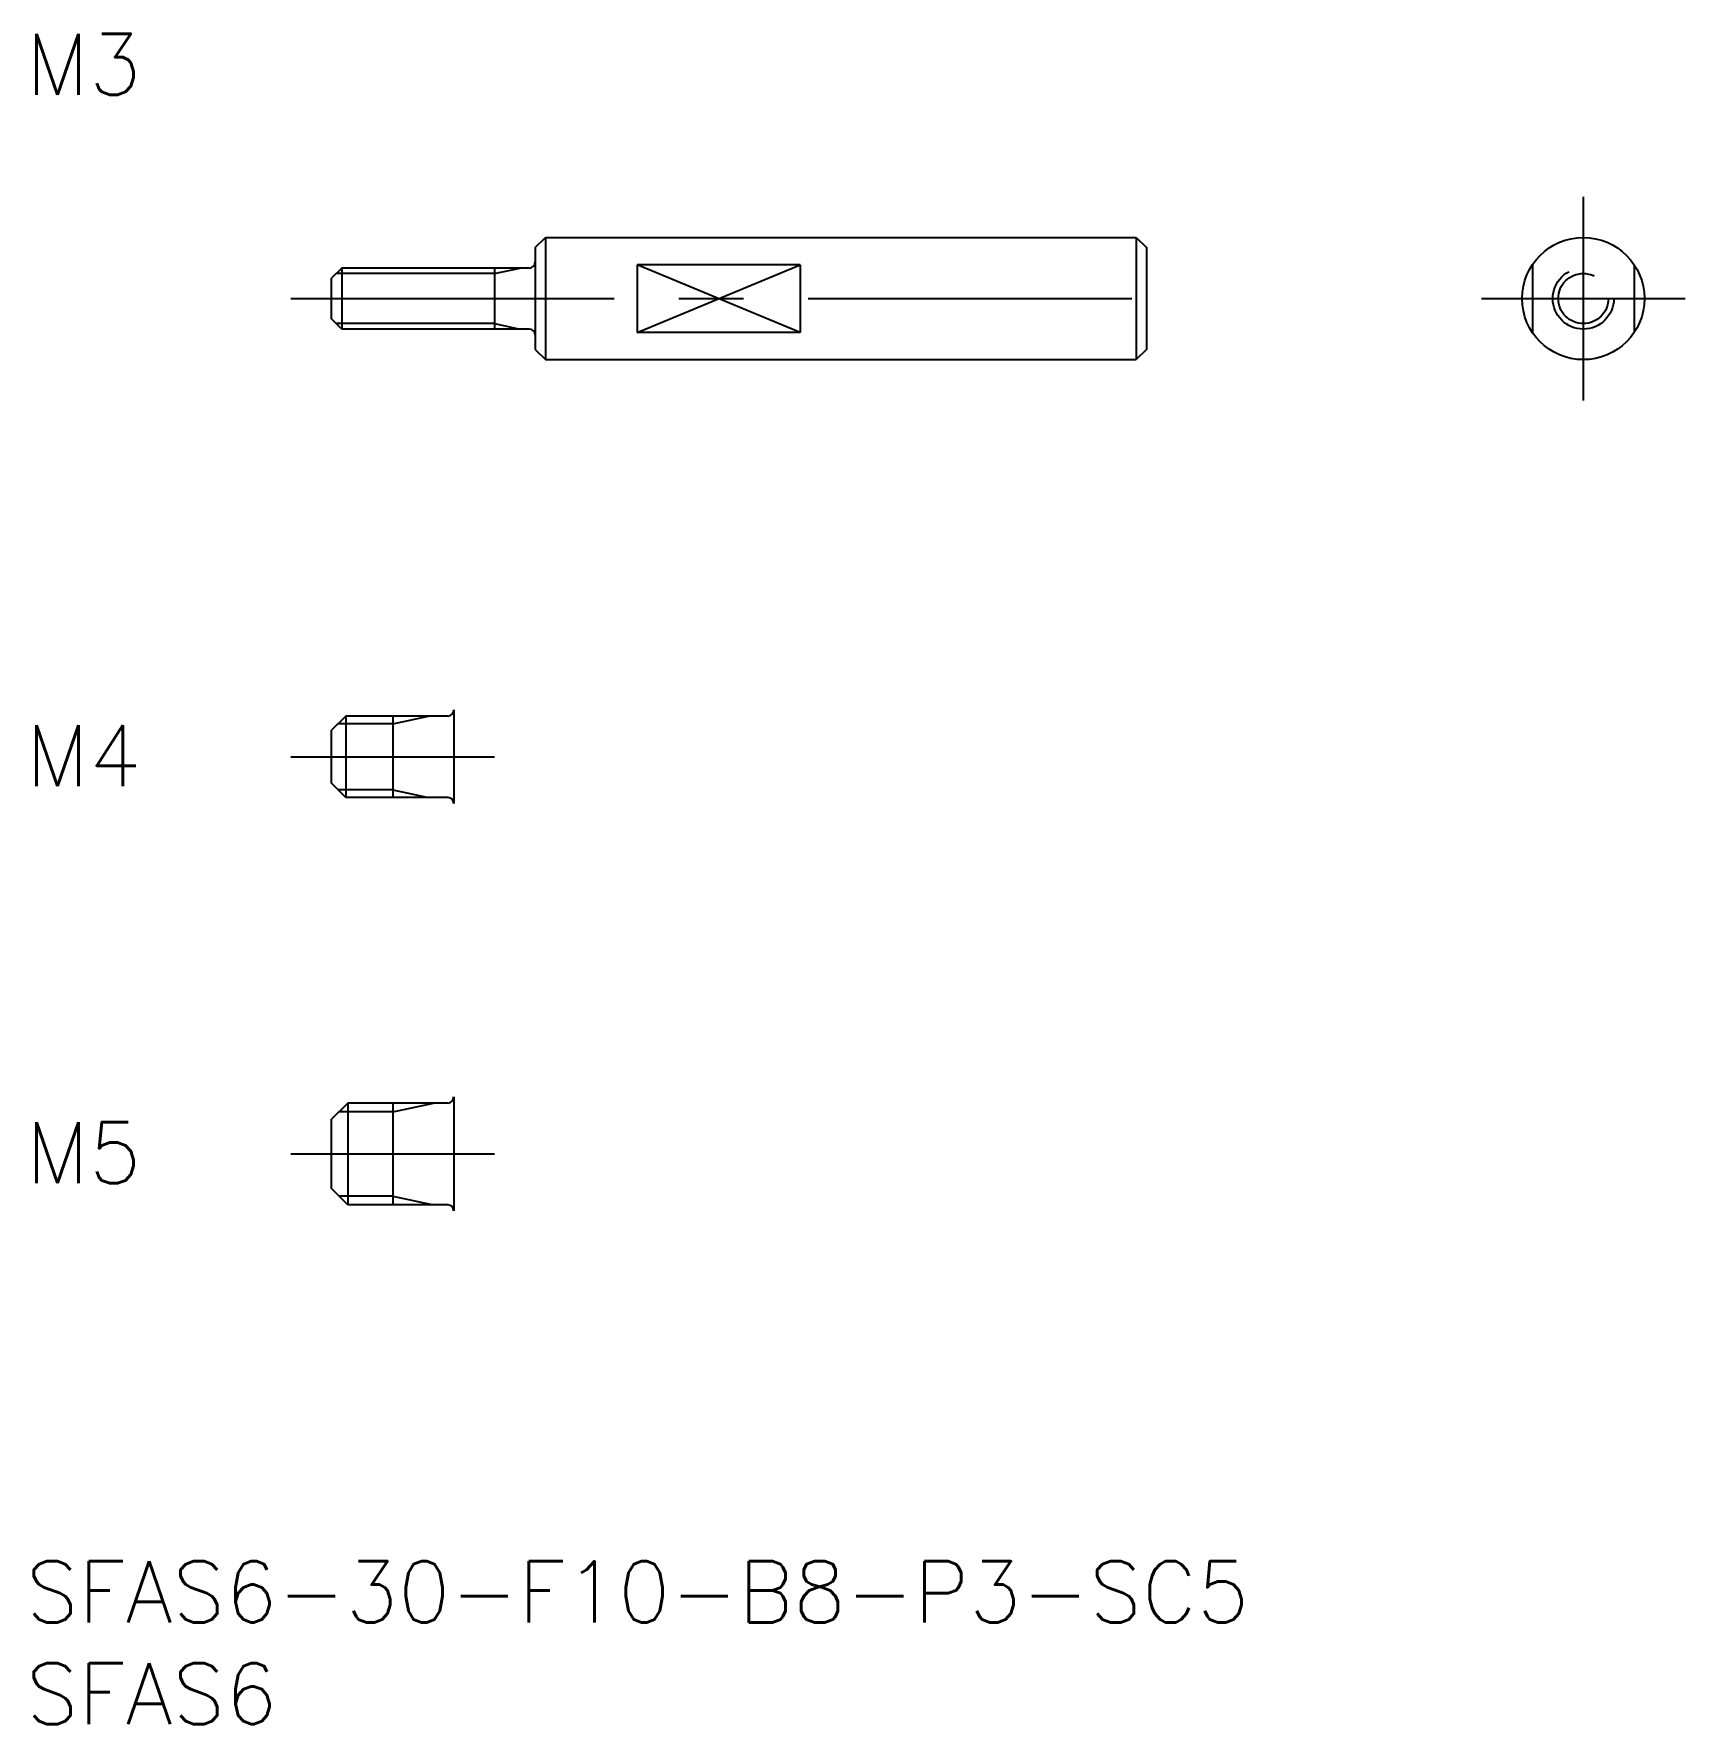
# Model space of a CAD drawing. Extents: x 0.4 to 81.4, y -8 to 75.
import ezdxf

# ---------------------------------------------------------------- set-up
doc = ezdxf.new("R2010")
doc.units = 0
doc.header["$LTSCALE"] = 0.5
doc.linetypes.add('CENTER', pattern=[50.8, 31.75, -6.35, 6.35, -6.35])
doc.linetypes.add('DASHED', pattern=[19.05, 12.7, -6.35])
for name, color, linetype in [('MSM_CENTER', 1, 'CENTER'), ('MSM_CONTINUOUS', 7, 'CONTINUOUS'), ('MSM_DASHED', 4, 'DASHED'), ('MSM_NARROW', 5, 'CONTINUOUS'), ('MSM_PART_NUMBER', 7, 'CONTINUOUS')]:
    doc.layers.add(name, color=color, linetype=linetype)
doc.styles.get("Standard").update_dxf_attribs({"font": 'txt.shx', "height": 1, "bigfont": 'bigfont.shx'})

# ---------------------------------------------------------------- blocks, each defined once
blk = doc.blocks.new('*U8')
at = {"layer": 'MSM_PART_NUMBER'}
blk.add_text('SFAS6-30-F10-B8-P3-SC5', height=3, dxfattribs=at).set_placement((0, -3))
blk = doc.blocks.new('*U9')
at = {"layer": 'MSM_PART_NUMBER'}
blk.add_text('SFAS6', height=3, dxfattribs=at).set_placement((0, -8))
blk = doc.blocks.new('*U10')
at = {"layer": 'MSM_PART_NUMBER'}
blk.add_text('M5', height=3, dxfattribs=at).set_placement((0, 18.561))
blk = doc.blocks.new('*U11')
at = {"layer": 'MSM_PART_NUMBER'}
blk.add_text('M4', height=3, dxfattribs=at).set_placement((0, 38.061))
blk = doc.blocks.new('*U12')
at = {"layer": 'MSM_PART_NUMBER'}
blk.add_text('M3', height=3, dxfattribs=at).set_placement((0, 72))

msp = doc.modelspace()

# ---------------------------------------------------------------- linework, layer by layer
at = {"layer": 'MSM_CENTER'}
for p, q in [((76.44, 67), (76.44, 57)), ((13, 62), (57, 62)), ((71.44, 62), (81.44, 62)), ((13, 39.5), (23, 39.5)), ((13, 20), (23, 20))]:
    msp.add_line(p, q, dxfattribs=at)
at = {"layer": 'MSM_CONTINUOUS'}
for p, q in [((25, 64.5), (25.5, 65)), ((25.5, 65), (54.5, 65)), ((25.5, 65), (25.5, 59)), ((54.5, 65), (54.5, 59)), ((54.5, 65), (55, 64.5)), ((25, 64.5), (25, 59.5)), ((55, 64.5), (55, 59.5)), ((15.5, 63.5), (15, 63)), ((24.7, 63.5), (15.5, 63.5)), ((15.5, 63.5), (15.5, 60.5)), ((23, 63.5), (23, 60.5)), ((30, 63.658), (30, 60.342)), ((38, 63.658), (30, 63.658)), ((38, 63.658), (38, 60.342)), ((15, 61), (15, 63)), ((15.5, 60.5), (15, 61)), ((24.7, 60.5), (15.5, 60.5)), ((38, 60.342), (30, 60.342)), ((25, 59.5), (25.5, 59)), ((25.5, 59), (54.5, 59)), ((55, 59.5), (54.5, 59)), ((15.7, 41.5), (15, 40.8)), ((20.7, 41.5), (15.7, 41.5)), ((15.7, 41.5), (15.7, 37.5)), ((18, 41.5), (18, 37.5)), ((21, 41.8), (21, 37.2)), ((15, 38.2), (15, 40.8)), ((15.7, 37.5), (15, 38.2)), ((20.7, 37.5), (15.7, 37.5)), ((15.8, 22.5), (15, 21.7)), ((20.7, 22.5), (15.8, 22.5)), ((15.8, 22.5), (15.8, 17.5)), ((18, 22.5), (18, 17.5)), ((21, 22.8), (21, 17.2)), ((15, 18.3), (15, 21.7)), ((15.8, 17.5), (15, 18.3)), ((20.7, 17.5), (15.8, 17.5))]:
    msp.add_line(p, q, dxfattribs=at)
msp.add_circle((76.44, 62), 3, dxfattribs=at)
for centre, start, end in [((24.7, 63.8), 270, 0), ((24.7, 60.2), 0, 90), ((20.7, 41.8), 270, 0), ((20.7, 37.2), 0, 90), ((20.7, 22.8), 270, 0), ((20.7, 17.2), 0, 90)]:
    msp.add_arc(centre, 0.3, start, end, dxfattribs=at)
at = {"layer": 'MSM_DASHED'}
for p, q in [((73.94, 63.658), (73.94, 60.342)), ((78.94, 63.658), (78.94, 60.342))]:
    msp.add_line(p, q, dxfattribs=at)
for radius in [1.5, 1.23]:
    msp.add_circle((76.44, 62), radius, dxfattribs=at)
at = {"layer": 'MSM_NARROW'}
for p, q in [((23, 63.229), (15.23, 63.229)), ((23, 63.229), (24.25, 63.5)), ((38, 60.342), (30, 63.658)), ((30, 60.342), (38, 63.658)), ((23, 60.77), (15.23, 60.77)), ((23, 60.77), (24.25, 60.5)), ((18, 41.121), (19.75, 41.5)), ((18, 41.121), (15.321, 41.121)), ((18, 37.879), (15.321, 37.879)), ((18, 37.879), (19.75, 37.5)), ((18, 22.067), (20, 22.5)), ((18, 22.067), (15.367, 22.067)), ((18, 17.933), (15.367, 17.933)), ((18, 17.933), (20, 17.5))]:
    msp.add_line(p, q, dxfattribs=at)

# ---------------------------------------------------------------- block references
at = {"layer": 'MSM_CONTINUOUS'}
for name in ['*U12', '*U11', '*U10', '*U8', '*U9']:
    msp.add_blockref(name, (0, 0), dxfattribs=at)

doc.saveas('drawing.dxf')
